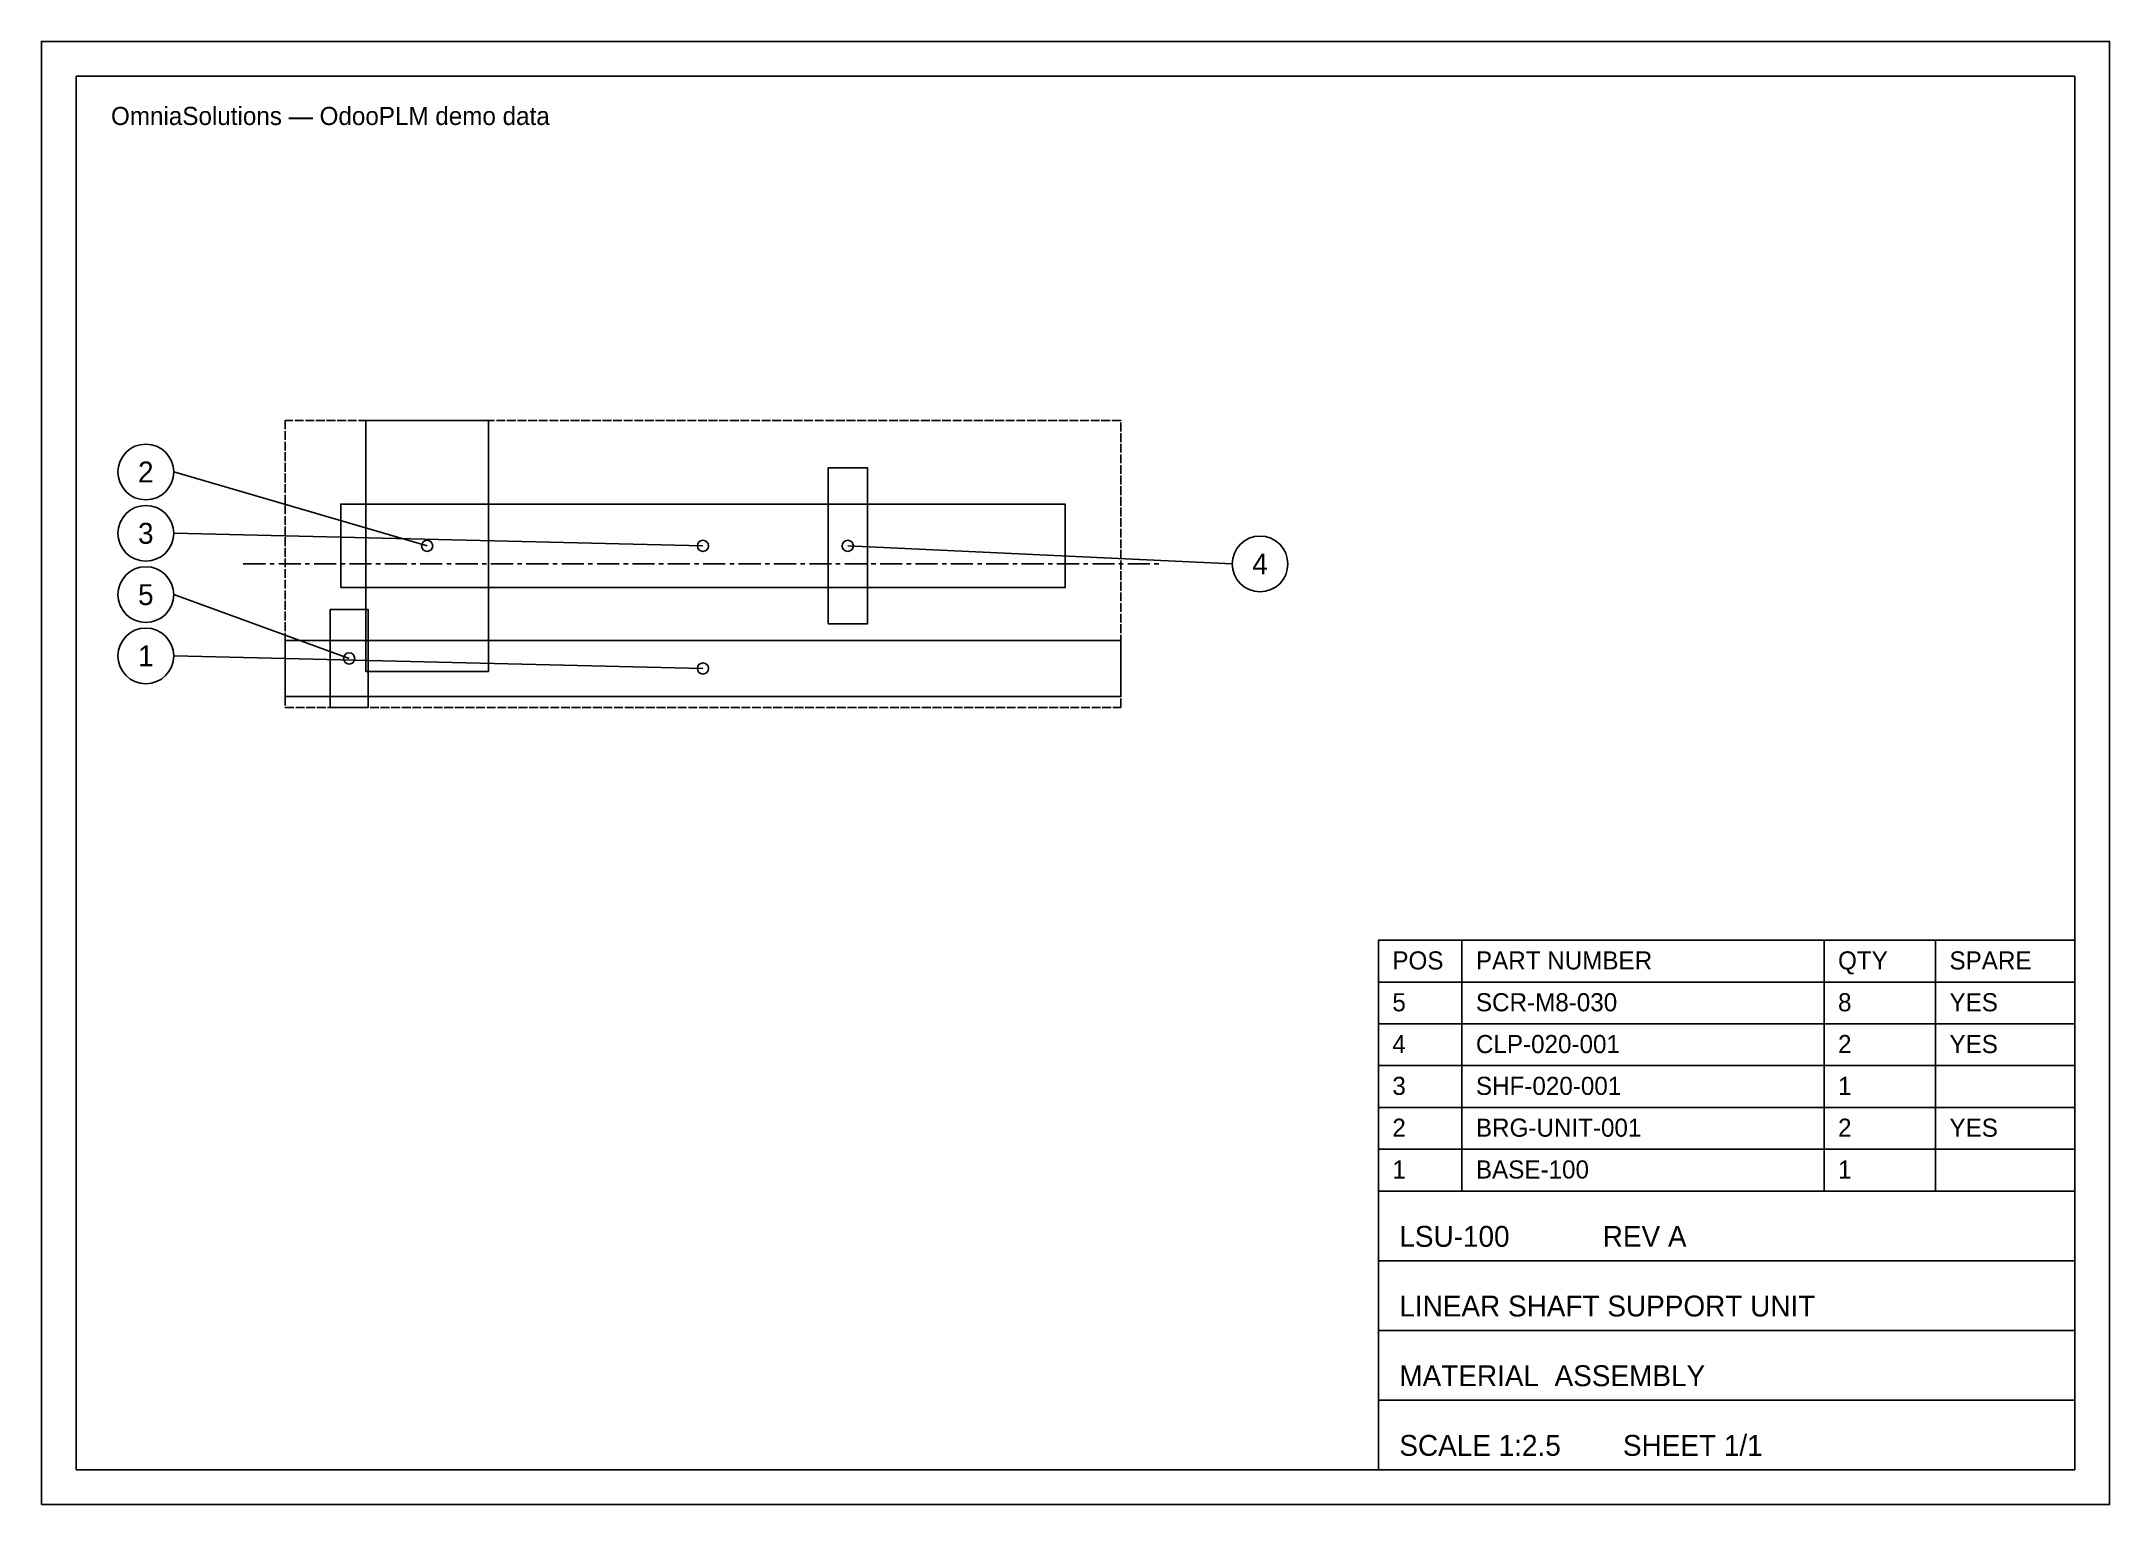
# Model space of a CAD drawing. Header units: metres. Extents: x 0 to 297, y 0 to 210.
import ezdxf
from ezdxf.enums import TextEntityAlignment as Align

# ---------------------------------------------------------------- set-up
doc = ezdxf.new("R2010")
doc.units = ezdxf.units.M
doc.linetypes.add('CENTER', pattern=[5.08, 3.175, -0.635, 0.635, -0.635])
doc.linetypes.add('DASHED', pattern=[1.524, 1.27, -0.254])

msp = doc.modelspace()

# ---------------------------------------------------------------- linework, layer by layer
for p, q in [((19, 148.2), (55.4, 137.6)), ((19, 139.4), (95, 137.6)), ((171, 135), (115.8, 137.6)), ((19, 130.6), (44.2, 121.44)), ((19, 121.8), (95, 120)), ((204, 75), (204, 81)), ((256, 75), (256, 81)), ((272, 75), (272, 81)), ((204, 69), (204, 75)), ((256, 69), (256, 75)), ((272, 69), (272, 75)), ((204, 63), (204, 69)), ((256, 63), (256, 69)), ((272, 63), (272, 69)), ((204, 57), (204, 63)), ((256, 57), (256, 63)), ((272, 57), (272, 63)), ((204, 51), (204, 57)), ((256, 51), (256, 57)), ((272, 51), (272, 57)), ((204, 45), (204, 51)), ((256, 45), (256, 51)), ((272, 45), (272, 51)), ((192, 35), (292, 35)), ((192, 25), (292, 25)), ((192, 15), (292, 15))]:
    msp.add_line(p, q)
at = {"linetype": 'CENTER'}
msp.add_line((29, 135), (161, 135), dxfattribs=at)
for points in [[(0, 0), (297, 0), (297, 210), (0, 210)], [(5, 5), (292, 5), (292, 205), (5, 205)], [(46.6, 119.59), (64.21, 119.59), (64.21, 155.6), (46.6, 155.6)], [(113, 126.39), (118.61, 126.39), (118.61, 148.8), (113, 148.8)], [(42.99, 131.61), (147.01, 131.61), (147.01, 143.59), (42.99, 143.59)], [(41.48, 114.4), (46.92, 114.4), (46.92, 128.48), (41.48, 128.48)], [(35, 116), (155, 116), (155, 124), (35, 124)], [(192, 75), (292, 75), (292, 81), (192, 81)], [(192, 69), (292, 69), (292, 75), (192, 75)], [(192, 63), (292, 63), (292, 69), (192, 69)], [(192, 57), (292, 57), (292, 63), (192, 63)], [(192, 51), (292, 51), (292, 57), (192, 57)], [(192, 45), (292, 45), (292, 51), (192, 51)], [(192, 5), (292, 5), (292, 45), (192, 45)]]:
    msp.add_lwpolyline(points, close=True)
at = {"linetype": 'DASHED'}
msp.add_lwpolyline([(35, 114.4), (155, 114.4), (155, 155.6), (35, 155.6)], close=True, dxfattribs=at)
for centre, radius in [((15, 148.2), 4), ((15, 139.4), 4), ((55.4, 137.6), 0.8), ((95, 137.6), 0.8), ((115.8, 137.6), 0.8), ((175, 135), 4), ((15, 130.6), 4), ((15, 121.8), 4), ((44.2, 121.44), 0.8), ((95, 120), 0.8)]:
    msp.add_circle(centre, radius)

# ---------------------------------------------------------------- texts
for s, height, p in [('OmniaSolutions — OdooPLM demo data', 2.6, (10, 198)), ('POS', 2.6, (194, 76.8)), ('PART NUMBER', 2.6, (206, 76.8)), ('QTY', 2.6, (258, 76.8)), ('SPARE', 2.6, (274, 76.8)), ('5', 2.6, (194, 70.8)), ('SCR-M8-030', 2.6, (206, 70.8)), ('8', 2.6, (258, 70.8)), ('YES', 2.6, (274, 70.8)), ('4', 2.6, (194, 64.8)), ('CLP-020-001', 2.6, (206, 64.8)), ('2', 2.6, (258, 64.8)), ('YES', 2.6, (274, 64.8)), ('3', 2.6, (194, 58.8)), ('SHF-020-001', 2.6, (206, 58.8)), ('1', 2.6, (258, 58.8)), ('2', 2.6, (194, 52.8)), ('BRG-UNIT-001', 2.6, (206, 52.8)), ('2', 2.6, (258, 52.8)), ('YES', 2.6, (274, 52.8)), ('1', 2.6, (194, 46.8)), ('BASE-100', 2.6, (206, 46.8)), ('1', 2.6, (258, 46.8)), ('LSU-100            REV A', 3, (195, 37)), ('LINEAR SHAFT SUPPORT UNIT', 3, (195, 27)), ('MATERIAL  ASSEMBLY', 3, (195, 17)), ('SCALE 1:2.5        SHEET 1/1', 3, (195, 7))]:
    msp.add_text(s, height=height).set_placement(p)
for s, p in [('2', (15, 148.2)), ('3', (15, 139.4)), ('4', (175, 135)), ('5', (15, 130.6)), ('1', (15, 121.8))]:
    msp.add_text(s, height=3).set_placement(p, align=Align.MIDDLE_CENTER)

doc.saveas('drawing.dxf')
